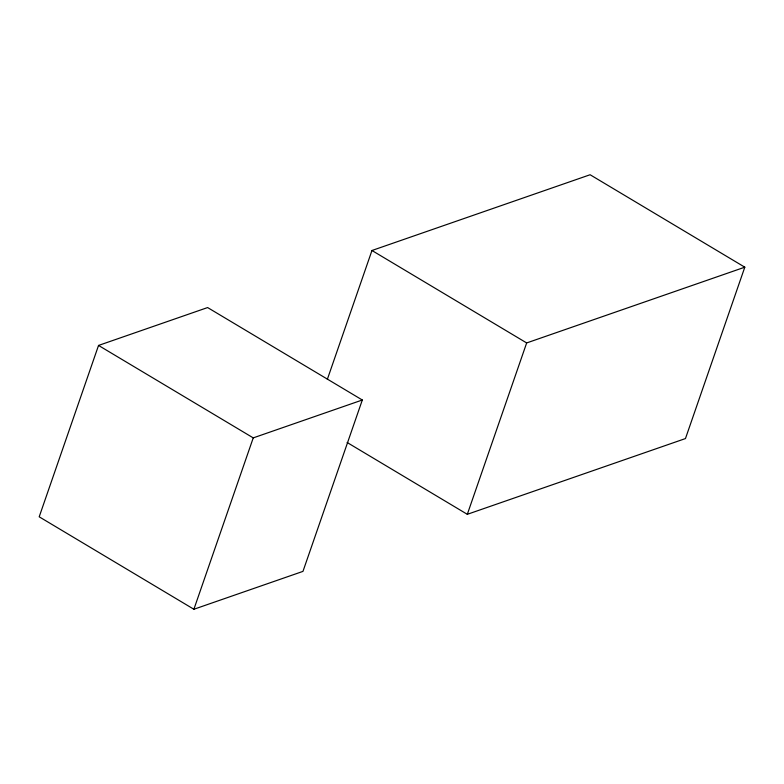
<?xml version="1.0" encoding="UTF-8"?>
<svg xmlns="http://www.w3.org/2000/svg" width="784" height="784" viewBox="0 0 784 784"><rect width="100%" height="100%" fill="white"/><g stroke="black" fill="none" stroke-linecap="round" stroke-linejoin="round"><path stroke-width="1.18" d="M98.539 345.44L39.2 516.813L193.893 609.256L302.967 571.379L362.316 400.007L207.613 307.563L98.539 345.44L253.242 437.884L362.316 400.007M193.893 609.256L253.242 437.884M327.359 379.309L371.959 250.498L590.107 174.744L744.8 267.187L685.461 438.56L467.313 514.314L347.116 442.48M467.313 514.314L526.662 342.941L744.8 267.187M371.959 250.498L526.662 342.941"/></g></svg>
